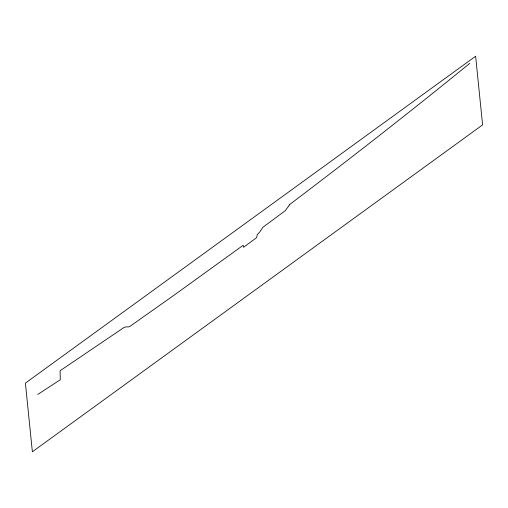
<?xml version="1.0" encoding="UTF-8"?>
<svg xmlns="http://www.w3.org/2000/svg" width="508" height="508" viewBox="0 0 508 508"><rect width="100%" height="100%" fill="white"/><g stroke="black" fill="none" stroke-linecap="round" stroke-linejoin="round"><path stroke-width="0.76" d="M288.169 206.731L288.779 205.842A9.131 3.715 -43.2 0 1 289.141 205.34L289.535 204.851M287.966 207.023L285.115 210.788L263.315 226.987A2.191 0.889 -43.2 0 0 262.782 227.495L261.512 229.305A7.303 2.972 -43.2 0 1 261.258 229.686L260.845 230.264A6.706 2.73 -43.2 0 0 260.299 231.083A7.195 2.927 -43.2 0 0 260.217 231.229L260.159 231.331A3.988 1.626 -43.2 0 1 259.861 231.832L257.219 234.696L256.661 237.598L243.573 247.288L243.154 245.294L175.895 293.878L129.972 326.346L128.645 326.892L125.793 326.904L123.717 327.704A5.277 2.146 -43.2 0 0 122.542 328.486L60.071 370.764L60.281 379.749L37.732 394.449M469.837 63.309C411.118 111.169 351.39 157.778 291.001 203.498A5.823 2.369 -43.2 0 0 289.496 204.826M475.628 56.229L25.4 383.121L32.372 451.771L482.6 124.879L475.628 56.229"/></g></svg>
